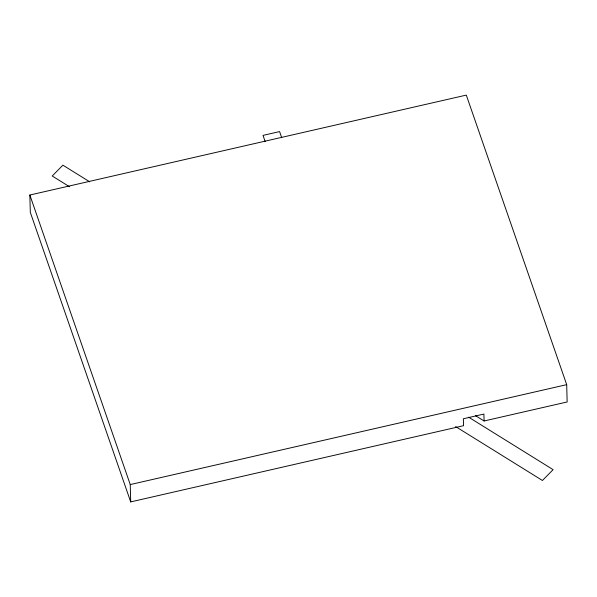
<?xml version="1.0" encoding="UTF-8"?>
<svg xmlns="http://www.w3.org/2000/svg" width="597" height="597" viewBox="0 0 597 597"><rect width="100%" height="100%" fill="white"/><g stroke="black" fill="none" stroke-linecap="round" stroke-linejoin="round"><path stroke-width="0.9" d="M484.085 420.989L483.906 414.064L463.354 418.766L463.541 425.691L130.706 501.898L30.305 212.345L29.85 195.025L466.294 95.102L566.695 384.655L567.15 401.975L484.085 420.989L475.399 415.594M130.706 501.898L130.25 484.577L566.695 384.655M89.707 181.816L62.901 165.168L52.23 176.011L69.536 186.757M468.63 417.176L553.106 469.652L542.434 480.488L455.586 426.549M281.724 137.743L279.59 131.594L263.016 135.392L265.135 141.496M29.85 195.025L130.25 484.577"/></g></svg>
